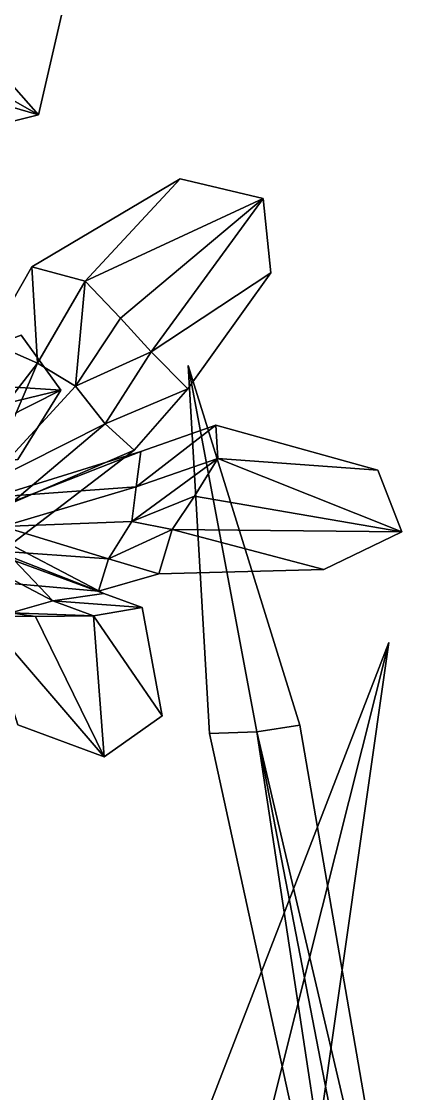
# Model space of a CAD drawing. Header units: metres. Extents: x -488 to 282, y -579 to 399.
# Drawn here: x -24.1 to 7.1, y 232.9 to 315.7 of the extents above; entities that cross this region are included whole.
import ezdxf

# ---------------------------------------------------------------- set-up
doc = ezdxf.new("R2010")
doc.units = ezdxf.units.M

msp = doc.modelspace()

# ---------------------------------------------------------------- linework, layer by layer
at = {"layer": 'coreopsi_1Petal1', "color": 3}
for points in [[(-22.773, 308.4846, 443.7827), (-36.9925, 324.6075, 427.3761), (-42.8363, 319.9596, 428.9663)], [(-22.773, 308.4846, 443.7827), (-42.8363, 319.9596, 428.9663), (-36.9925, 324.6075, 427.3761)], [(-22.773, 308.4846, 443.7827), (-20.6079, 317.8847, 438.335), (-36.9925, 324.6075, 427.3761)], [(-22.773, 308.4846, 443.7827), (-36.9925, 324.6075, 427.3761), (-20.6079, 317.8847, 438.335)], [(-42.8363, 319.9596, 428.9663), (-48.2108, 315.8536, 430.3409), (-22.773, 308.4846, 443.7827)], [(-42.8363, 319.9596, 428.9663), (-22.773, 308.4846, 443.7827), (-48.2108, 315.8536, 430.3409)], [(-48.2108, 315.8536, 430.3409), (-34.5476, 305.5357, 441.9358), (-22.773, 308.4846, 443.7827)], [(-48.2108, 315.8536, 430.3409), (-22.773, 308.4846, 443.7827), (-34.5476, 305.5357, 441.9358)], [(-19.1666, 295.626, 347.9569), (-11.8328, 303.5255, 341.7533), (-23.2844, 296.7438, 345.8651)], [(-19.1666, 295.626, 347.9569), (-23.2844, 296.7438, 345.8651), (-11.8328, 303.5255, 341.7533)], [(-5.424, 302.0046, 342.3678), (-11.8328, 303.5255, 341.7533), (-19.1666, 295.626, 347.9569)], [(-5.424, 302.0046, 342.3678), (-19.1666, 295.626, 347.9569), (-11.8328, 303.5255, 341.7533)], [(-5.424, 302.0046, 342.3678), (-19.1666, 295.626, 347.9569), (-16.446, 292.7751, 350.2489)], [(-5.424, 302.0046, 342.3678), (-16.446, 292.7751, 350.2489), (-19.1666, 295.626, 347.9569)], [(-16.446, 292.7751, 350.2489), (-14.05561, 290.1705, 352.3673), (-5.424, 302.0046, 342.3678)], [(-16.446, 292.7751, 350.2489), (-5.424, 302.0046, 342.3678), (-14.05561, 290.1705, 352.3673)], [(-14.05561, 290.1705, 352.3673), (-4.8176, 296.2743, 346.9013), (-5.424, 302.0046, 342.3678)], [(-14.05561, 290.1705, 352.3673), (-5.424, 302.0046, 342.3678), (-4.8176, 296.2743, 346.9013)], [(-22.8527, 289.2973, 348.2967), (-23.2844, 296.7438, 345.8651), (-26.6018, 290.9279, 346.2308)], [(-22.8527, 289.2973, 348.2967), (-26.6018, 290.9279, 346.2308), (-23.2844, 296.7438, 345.8651)], [(-19.1666, 295.626, 347.9569), (-23.2844, 296.7438, 345.8651), (-22.8527, 289.2973, 348.2967)], [(-19.1666, 295.626, 347.9569), (-22.8527, 289.2973, 348.2967), (-23.2844, 296.7438, 345.8651)], [(-11.2382, 287.3178, 353.3217), (-4.8176, 296.2743, 346.9013), (-14.05561, 290.1705, 352.3673)], [(-11.2382, 287.3178, 353.3217), (-14.05561, 290.1705, 352.3673), (-4.8176, 296.2743, 346.9013)], [(-19.1666, 295.626, 347.9569), (-22.8527, 289.2973, 348.2967), (-19.9193, 287.5222, 349.4074)], [(-19.1666, 295.626, 347.9569), (-19.9193, 287.5222, 349.4074), (-22.8527, 289.2973, 348.2967)], [(-16.446, 292.7751, 350.2489), (-19.1666, 295.626, 347.9569), (-19.9193, 287.5222, 349.4074)], [(-16.446, 292.7751, 350.2489), (-19.9193, 287.5222, 349.4074), (-19.1666, 295.626, 347.9569)], [(-19.9193, 287.5222, 349.4074), (-14.05561, 290.1705, 352.3673), (-16.446, 292.7751, 350.2489)], [(-19.9193, 287.5222, 349.4074), (-16.446, 292.7751, 350.2489), (-14.05561, 290.1705, 352.3673)], [(-21.04899, 287.213, 402.9084), (-24.1007, 291.4584, 400.6231), (-33.3033, 287.997, 396.3336)], [(-21.04899, 287.213, 402.9084), (-33.3033, 287.997, 396.3336), (-24.1007, 291.4584, 400.6231)], [(-22.8527, 289.2973, 348.2967), (-26.6018, 290.9279, 346.2308), (-29.3327, 280.9018, 352.1722)], [(-22.8527, 289.2973, 348.2967), (-29.3327, 280.9018, 352.1722), (-26.6018, 290.9279, 346.2308)], [(-19.9193, 287.5222, 349.4074), (-17.6066, 284.599, 351.2218), (-14.05561, 290.1705, 352.3673)], [(-19.9193, 287.5222, 349.4074), (-14.05561, 290.1705, 352.3673), (-17.6066, 284.599, 351.2218)], [(-17.6066, 284.599, 351.2218), (-11.2382, 287.3178, 353.3217), (-14.05561, 290.1705, 352.3673)], [(-17.6066, 284.599, 351.2218), (-14.05561, 290.1705, 352.3673), (-11.2382, 287.3178, 353.3217)], [(-26.8856, 279.9357, 351.9022), (-22.8527, 289.2973, 348.2967), (-29.3327, 280.9018, 352.1722)], [(-26.8856, 279.9357, 351.9022), (-29.3327, 280.9018, 352.1722), (-22.8527, 289.2973, 348.2967)], [(-19.9193, 287.5222, 349.4074), (-22.8527, 289.2973, 348.2967), (-26.8856, 279.9357, 351.9022)], [(-19.9193, 287.5222, 349.4074), (-26.8856, 279.9357, 351.9022), (-22.8527, 289.2973, 348.2967)], [(-21.04899, 287.213, 402.9084), (-33.3033, 287.997, 396.3336), (-33.5993, 284.1623, 397.1516)], [(-21.04899, 287.213, 402.9084), (-33.5993, 284.1623, 397.1516), (-33.3033, 287.997, 396.3336)], [(-26.8856, 279.9357, 351.9022), (-17.6066, 284.599, 351.2218), (-19.9193, 287.5222, 349.4074)], [(-26.8856, 279.9357, 351.9022), (-19.9193, 287.5222, 349.4074), (-17.6066, 284.599, 351.2218)], [(-33.9394, 280.6974, 397.8699), (-24.3683, 281.8548, 402.3964), (-21.04899, 287.213, 402.9084)], [(-33.9394, 280.6974, 397.8699), (-21.04899, 287.213, 402.9084), (-24.3683, 281.8548, 402.3964)], [(-33.5993, 284.1623, 397.1516), (-33.9394, 280.6974, 397.8699), (-21.04899, 287.213, 402.9084)], [(-33.5993, 284.1623, 397.1516), (-21.04899, 287.213, 402.9084), (-33.9394, 280.6974, 397.8699)], [(-15.3722, 282.5572, 352.133), (-11.2382, 287.3178, 353.3217), (-17.6066, 284.599, 351.2218)], [(-15.3722, 282.5572, 352.133), (-17.6066, 284.599, 351.2218), (-11.2382, 287.3178, 353.3217)], [(-24.9039, 278.4586, 352.9437), (-17.6066, 284.599, 351.2218), (-26.8856, 279.9357, 351.9022)], [(-24.9039, 278.4586, 352.9437), (-26.8856, 279.9357, 351.9022), (-17.6066, 284.599, 351.2218)], [(-24.9039, 278.4586, 352.9437), (-15.3722, 282.5572, 352.133), (-17.6066, 284.599, 351.2218)], [(-24.9039, 278.4586, 352.9437), (-17.6066, 284.599, 351.2218), (-15.3722, 282.5572, 352.133)], [(-15.2234, 279.7259, 355.8151), (-9.07466, 284.4973, 354.8278), (-14.8738, 282.4543, 352.1523)], [(-15.2234, 279.7259, 355.8151), (-14.8738, 282.4543, 352.1523), (-9.07466, 284.4973, 354.8278)], [(-8.9062, 281.9231, 358.8185), (-9.07466, 284.4973, 354.8278), (-15.2234, 279.7259, 355.8151)], [(-8.9062, 281.9231, 358.8185), (-15.2234, 279.7259, 355.8151), (-9.07466, 284.4973, 354.8278)], [(-8.9062, 281.9231, 358.8185), (3.4574, 281.0236, 359.8196), (-9.07466, 284.4973, 354.8278)], [(-8.9062, 281.9231, 358.8185), (-9.07466, 284.4973, 354.8278), (3.4574, 281.0236, 359.8196)], [(-26.2429, 278.9517, 353.4773), (-14.8738, 282.4543, 352.1523), (-26.06948, 278.0831, 349.9553)], [(-26.2429, 278.9517, 353.4773), (-26.06948, 278.0831, 349.9553), (-14.8738, 282.4543, 352.1523)], [(-15.2234, 279.7259, 355.8151), (-14.8738, 282.4543, 352.1523), (-26.2429, 278.9517, 353.4773)], [(-15.2234, 279.7259, 355.8151), (-26.2429, 278.9517, 353.4773), (-14.8738, 282.4543, 352.1523)], [(-25.1352, 275.1037, 353.2303), (-15.3722, 282.5572, 352.133), (-24.9039, 278.4586, 352.9437)], [(-25.1352, 275.1037, 353.2303), (-24.9039, 278.4586, 352.9437), (-15.3722, 282.5572, 352.133)], [(-8.9062, 281.9231, 358.8185), (-15.2234, 279.7259, 355.8151), (-15.5633, 277.0587, 358.215)], [(-8.9062, 281.9231, 358.8185), (-15.5633, 277.0587, 358.215), (-15.2234, 279.7259, 355.8151)], [(-10.7189, 279.0185, 361.8286), (-8.9062, 281.9231, 358.8185), (-15.5633, 277.0587, 358.215)], [(-10.7189, 279.0185, 361.8286), (-15.5633, 277.0587, 358.215), (-8.9062, 281.9231, 358.8185)], [(5.2915, 276.2654, 364.0338), (-8.9062, 281.9231, 358.8185), (-10.7189, 279.0185, 361.8286)], [(5.2915, 276.2654, 364.0338), (-10.7189, 279.0185, 361.8286), (-8.9062, 281.9231, 358.8185)], [(5.2915, 276.2654, 364.0338), (3.4574, 281.0236, 359.8196), (-8.9062, 281.9231, 358.8185)], [(5.2915, 276.2654, 364.0338), (-8.9062, 281.9231, 358.8185), (3.4574, 281.0236, 359.8196)], [(-25.5321, 276.6846, 354.6388), (-15.2234, 279.7259, 355.8151), (-26.2429, 278.9517, 353.4773)], [(-25.5321, 276.6846, 354.6388), (-26.2429, 278.9517, 353.4773), (-15.2234, 279.7259, 355.8151)], [(-15.5633, 277.0587, 358.215), (-15.2234, 279.7259, 355.8151), (-25.5321, 276.6846, 354.6388)], [(-15.5633, 277.0587, 358.215), (-25.5321, 276.6846, 354.6388), (-15.2234, 279.7259, 355.8151)], [(-15.5633, 277.0587, 358.215), (-12.4358, 276.4308, 364.5382), (-10.7189, 279.0185, 361.8286)], [(-15.5633, 277.0587, 358.215), (-10.7189, 279.0185, 361.8286), (-12.4358, 276.4308, 364.5382)], [(-10.7189, 279.0185, 361.8286), (-12.4358, 276.4308, 364.5382), (5.2915, 276.2654, 364.0338)], [(-10.7189, 279.0185, 361.8286), (5.2915, 276.2654, 364.0338), (-12.4358, 276.4308, 364.5382)], [(-26.1073, 274.7833, 356.4411), (-17.3711, 274.1847, 360.5936), (-25.5321, 276.6846, 354.6388)], [(-26.1073, 274.7833, 356.4411), (-25.5321, 276.6846, 354.6388), (-17.3711, 274.1847, 360.5936)], [(-25.5321, 276.6846, 354.6388), (-17.3711, 274.1847, 360.5936), (-15.5633, 277.0587, 358.215)], [(-25.5321, 276.6846, 354.6388), (-15.5633, 277.0587, 358.215), (-17.3711, 274.1847, 360.5936)], [(-15.5633, 277.0587, 358.215), (-17.3711, 274.1847, 360.5936), (-12.4358, 276.4308, 364.5382)], [(-15.5633, 277.0587, 358.215), (-12.4358, 276.4308, 364.5382), (-17.3711, 274.1847, 360.5936)], [(-28.4354, 274.4898, 357.05), (-21.6709, 270.9413, 364.7019), (-26.672, 276.1832, 356.0414)], [(-28.4354, 274.4898, 357.05), (-26.672, 276.1832, 356.0414), (-21.6709, 270.9413, 364.7019)], [(-26.672, 276.1832, 356.0414), (-17.7163, 271.5066, 362.4605), (-25.2867, 274.2753, 353.2791)], [(-26.672, 276.1832, 356.0414), (-25.2867, 274.2753, 353.2791), (-17.7163, 271.5066, 362.4605)], [(-21.6709, 270.9413, 364.7019), (-17.7163, 271.5066, 362.4605), (-26.672, 276.1832, 356.0414)], [(-21.6709, 270.9413, 364.7019), (-26.672, 276.1832, 356.0414), (-17.7163, 271.5066, 362.4605)], [(-17.3711, 274.1847, 360.5936), (-13.4806, 273.0063, 366.5795), (-12.4358, 276.4308, 364.5382)], [(-17.3711, 274.1847, 360.5936), (-12.4358, 276.4308, 364.5382), (-13.4806, 273.0063, 366.5795)], [(-13.4806, 273.0063, 366.5795), (-0.7383, 273.3438, 367.0105), (-12.4358, 276.4308, 364.5382)], [(-13.4806, 273.0063, 366.5795), (-12.4358, 276.4308, 364.5382), (-0.7383, 273.3438, 367.0105)], [(-12.4358, 276.4308, 364.5382), (-0.7383, 273.3438, 367.0105), (5.2915, 276.2654, 364.0338)], [(-12.4358, 276.4308, 364.5382), (5.2915, 276.2654, 364.0338), (-0.7383, 273.3438, 367.0105)], [(-28.6539, 272.6129, 355.9998), (-18.1332, 271.6803, 362.3652), (-26.1073, 274.7833, 356.4411)], [(-28.6539, 272.6129, 355.9998), (-26.1073, 274.7833, 356.4411), (-18.1332, 271.6803, 362.3652)], [(-24.9071, 269.9952, 365.975), (-21.6709, 270.9413, 364.7019), (-28.4354, 274.4898, 357.05)], [(-24.9071, 269.9952, 365.975), (-28.4354, 274.4898, 357.05), (-21.6709, 270.9413, 364.7019)], [(-26.1073, 274.7833, 356.4411), (-18.1332, 271.6803, 362.3652), (-17.3711, 274.1847, 360.5936)], [(-26.1073, 274.7833, 356.4411), (-17.3711, 274.1847, 360.5936), (-18.1332, 271.6803, 362.3652)], [(-18.1332, 271.6803, 362.3652), (-13.4806, 273.0063, 366.5795), (-17.3711, 274.1847, 360.5936)], [(-18.1332, 271.6803, 362.3652), (-17.3711, 274.1847, 360.5936), (-13.4806, 273.0063, 366.5795)], [(-18.5182, 269.7686, 371.2166), (-21.6709, 270.9413, 364.7019), (-24.9071, 269.9952, 365.975)], [(-18.5182, 269.7686, 371.2166), (-24.9071, 269.9952, 365.975), (-21.6709, 270.9413, 364.7019)], [(-21.6709, 270.9413, 364.7019), (-14.7613, 270.4219, 368.3811), (-17.7163, 271.5066, 362.4605)], [(-21.6709, 270.9413, 364.7019), (-17.7163, 271.5066, 362.4605), (-14.7613, 270.4219, 368.3811)], [(-18.5182, 269.7686, 371.2166), (-14.7613, 270.4219, 368.3811), (-21.6709, 270.9413, 364.7019)], [(-18.5182, 269.7686, 371.2166), (-21.6709, 270.9413, 364.7019), (-14.7613, 270.4219, 368.3811)], [(-18.5182, 269.7686, 371.2166), (-13.2246, 262.058, 379.4139), (-14.7613, 270.4219, 368.3811)], [(-18.5182, 269.7686, 371.2166), (-14.7613, 270.4219, 368.3811), (-13.2246, 262.058, 379.4139)], [(-24.9071, 269.9952, 365.975), (-27.06748, 269.7695, 372.716), (-23.00359, 269.732, 372.0309)], [(-24.9071, 269.9952, 365.975), (-23.00359, 269.732, 372.0309), (-27.06748, 269.7695, 372.716)], [(-27.06748, 269.7695, 372.716), (-24.3648, 261.3493, 381.334), (-17.6935, 258.8899, 383.1228)], [(-27.06748, 269.7695, 372.716), (-17.6935, 258.8899, 383.1228), (-24.3648, 261.3493, 381.334)], [(-23.00359, 269.732, 372.0309), (-27.06748, 269.7695, 372.716), (-17.6935, 258.8899, 383.1228)], [(-23.00359, 269.732, 372.0309), (-17.6935, 258.8899, 383.1228), (-27.06748, 269.7695, 372.716)], [(-23.00359, 269.732, 372.0309), (-18.5182, 269.7686, 371.2166), (-24.9071, 269.9952, 365.975)], [(-23.00359, 269.732, 372.0309), (-24.9071, 269.9952, 365.975), (-18.5182, 269.7686, 371.2166)], [(-17.6935, 258.8899, 383.1228), (-18.5182, 269.7686, 371.2166), (-23.00359, 269.732, 372.0309)], [(-17.6935, 258.8899, 383.1228), (-23.00359, 269.732, 372.0309), (-18.5182, 269.7686, 371.2166)], [(-17.6935, 258.8899, 383.1228), (-13.2246, 262.058, 379.4139), (-18.5182, 269.7686, 371.2166)], [(-17.6935, 258.8899, 383.1228), (-18.5182, 269.7686, 371.2166), (-13.2246, 262.058, 379.4139)]]:
    msp.add_3dface(points, dxfattribs=at)
at = {"layer": 'coreopsi_Leaf', "color": 3}
for points in [[(-11.203, 289.1022, 41.6226), (-5.891, 260.8031, 49.242), (-9.5654, 260.6811, 49.7265)], [(-11.203, 289.1022, 41.6226), (-9.5654, 260.6811, 49.7265), (-5.891, 260.8031, 49.242)], [(-11.203, 289.1022, 41.6226), (-2.5894, 261.3234, 46.0304), (-5.891, 260.8031, 49.242)], [(-11.203, 289.1022, 41.6226), (-5.891, 260.8031, 49.242), (-2.5894, 261.3234, 46.0304)], [(4.3078, 267.7185, 309.4829), (-6.01595, 226.7761, 296.1075), (-11.03662, 228.105, 297.9612)], [(4.3078, 267.7185, 309.4829), (-11.03662, 228.105, 297.9612), (-6.01595, 226.7761, 296.1075)], [(4.3078, 267.7185, 309.4829), (-1.3203, 228.3303, 291.3065), (-6.01595, 226.7761, 296.1075)], [(4.3078, 267.7185, 309.4829), (-6.01595, 226.7761, 296.1075), (-1.3203, 228.3303, 291.3065)], [(7.05554, 205.569, 55.4755), (-5.891, 260.8031, 49.242), (-2.5894, 261.3234, 46.0304)], [(7.05554, 205.569, 55.4755), (-2.5894, 261.3234, 46.0304), (-5.891, 260.8031, 49.242)], [(2.472, 205.6081, 57.6205), (-9.5654, 260.6811, 49.7265), (-5.891, 260.8031, 49.242)], [(2.472, 205.6081, 57.6205), (-5.891, 260.8031, 49.242), (-9.5654, 260.6811, 49.7265)], [(2.472, 205.6081, 57.6205), (-5.891, 260.8031, 49.242), (4.7609, 205.7936, 56.5783)], [(2.472, 205.6081, 57.6205), (4.7609, 205.7936, 56.5783), (-5.891, 260.8031, 49.242)], [(4.7609, 205.7936, 56.5783), (-5.891, 260.8031, 49.242), (7.05554, 205.569, 55.4755)], [(4.7609, 205.7936, 56.5783), (7.05554, 205.569, 55.4755), (-5.891, 260.8031, 49.242)]]:
    msp.add_3dface(points, dxfattribs=at)

doc.saveas('drawing.dxf')
